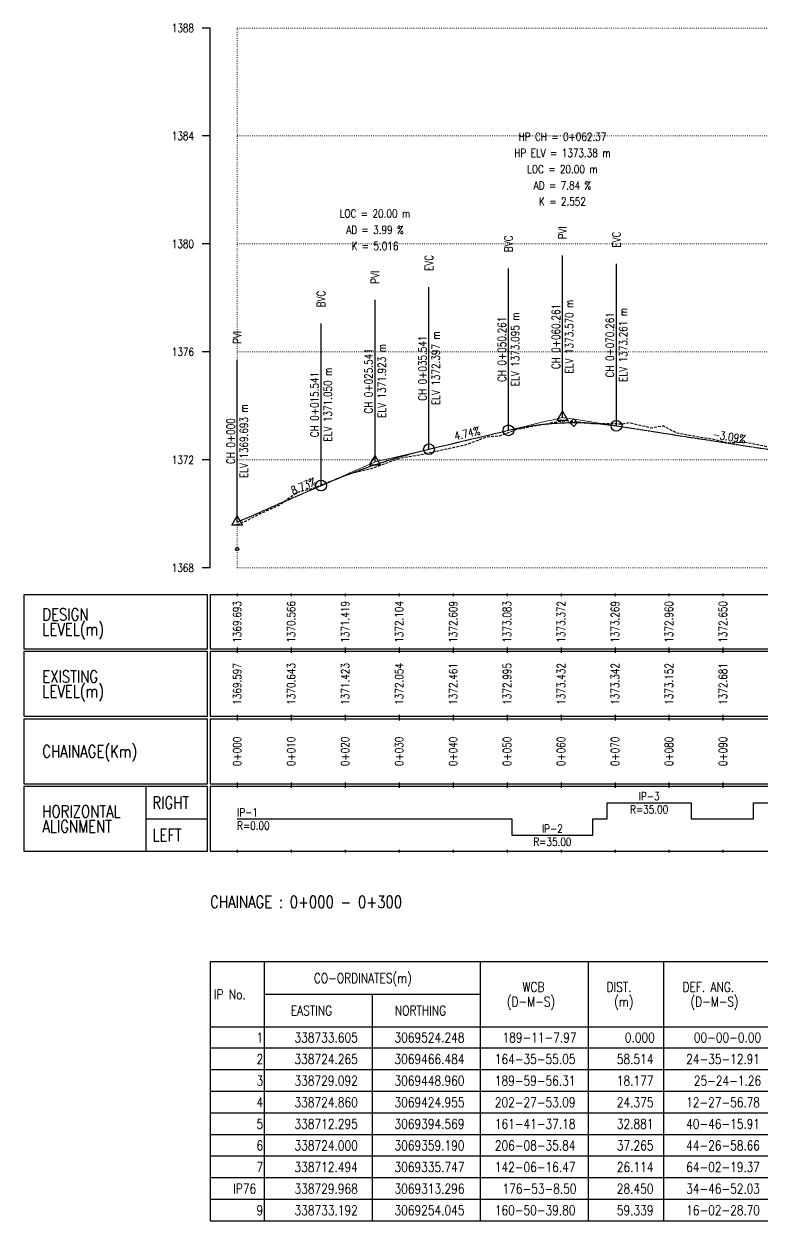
# Model space of a CAD drawing. Extents: x 337736 to 342003, y 3067251 to 3069533.
# Drawn here: x 337736.4 to 337872.9, y 3067266.7 to 3067488.5 of the extents above; entities that cross this region are included whole.
import ezdxf
from ezdxf.enums import TextEntityAlignment as Align

# ---------------------------------------------------------------- set-up
doc = ezdxf.new("R2010")
doc.units = 0
doc.header["$MEASUREMENT"] = 0
for name, pattern in [('Center', [2, 1.25, -0.25, 0.25, -0.25]), ('Dashed', [0.75, 0.5, -0.25]), ('Dot', [0.25, 0, -0.25])]:
    doc.linetypes.add(name, pattern=pattern)
for name, color, linetype, lineweight in [('Chainage Range', 7, 'Continuous', 25), ('Grids', 9, 'Dot', 13), ('PipeCulvert', 6, 'Continuous', 30), ('Vertical Alignment', 5, 'Center', 30), ('VIP Line', 2, 'Continuous', 5)]:
    doc.layers.add(name, color=color, linetype=linetype, lineweight=lineweight)
for name, color, linetype in [('Chainage_TXT', 7, 'Continuous'), ('DesignRL_TXT', 5, 'Continuous'), ('ExistRL_TXT', 3, 'Continuous'), ('GL', 3, 'Dashed'), ('Grade Text', 7, 'Continuous'), ('HC_Data', 7, 'Continuous'), ('HL Point', 2, 'Continuous'), ('Horizontal Alignment', 7, 'Continuous'), ('Scale Line', 1, 'Continuous'), ('Title Box Text', 7, 'Continuous'), ('TitleBox', 7, 'Continuous'), ('VIP Mark', 7, 'Continuous')]:
    doc.layers.add(name, color=color, linetype=linetype)
doc.styles.get("Standard").update_dxf_attribs({"font": 'simplex.shx'})

msp = doc.modelspace()

# ---------------------------------------------------------------- linework, layer by layer
at = {"layer": 'GL', "flags": 128}
msp.add_lwpolyline([(337775.87, 3067395.72), (337776.8, 3067396.21), (337777.43, 3067396.38), (337779.16, 3067397.3), (337782.16, 3067398.7), (337782.17, 3067398.71), (337783.42, 3067399.19), (337787.03, 3067401.78), (337789.78, 3067402.43), (337790.3, 3067402.63), (337792.86, 3067403.64), (337795.87, 3067404.85), (337796.47, 3067405.09), (337796.62, 3067405.15), (337800.75, 3067406.16), (337801.06, 3067406.27), (337801.41, 3067406.39), (337806.01, 3067408.06), (337810.46, 3067408.83), (337810.96, 3067408.97), (337815.07, 3067409.86), (337815.87, 3067410.04), (337818.15, 3067410.54), (337822.18, 3067412), (337824.5, 3067412.2), (337827.19, 3067413.2), (337827.81, 3067413.44), (337828.65, 3067413.57), (337831.34, 3067414.13), (337833.44, 3067414.41), (337834.16, 3067414.66), (337834.4, 3067414.73), (337835.87, 3067414.89), (337836.13, 3067414.92), (337836.79, 3067415), (337836.85, 3067415), (337837.43, 3067414.93), (337841.51, 3067414.5), (337841.54, 3067414.49), (337841.7, 3067414.49), (337847.4, 3067414.43), (337848.53, 3067414.65), (337852.5, 3067413.69), (337853.79, 3067413.88), (337854.87, 3067414.06), (337855.87, 3067413.49), (337857.16, 3067412.79), (337862.14, 3067411.87), (337863.81, 3067411.64), (337864.85, 3067411.37), (337866.82, 3067410.92), (337869.99, 3067411.03), (337875.87, 3067409.86), (337876.83, 3067409.69), (337876.96, 3067409.67), (337877, 3067409.65), (337877.03, 3067409.66), (337877.12, 3067409.62), (337881.45, 3067408.55), (337884.06, 3067408.86), (337886.34, 3067407.53), (337888, 3067407.27), (337890.01, 3067407.86), (337893.62, 3067406.67), (337894.91, 3067406.59), (337895.87, 3067406.62), (337897.56, 3067406.68), (337901.37, 3067406.79), (337903.42, 3067406.55), (337907.22, 3067406.29), (337907.6, 3067406.27), (337910.14, 3067406.41), (337912.89, 3067406.17), (337915.87, 3067406.04), (337916.21, 3067406.03), (337919.82, 3067406.25), (337919.83, 3067405.91), (337921.89, 3067405.88), (337925.85, 3067405.88), (337927.76, 3067406), (337929.7, 3067406.16), (337932.88, 3067404.78), (337933.12, 3067404.76), (337933.36, 3067404.7), (337935.87, 3067404.73), (337938.3, 3067404.69), (337940.42, 3067404.26), (337941.62, 3067404.23), (337941.78, 3067404.28), (337941.88, 3067404.24), (337942.11, 3067404.25), (337945.47, 3067404.49), (337945.93, 3067404.35), (337947.76, 3067404.39), (337948.46, 3067404.42), (337948.84, 3067404.4), (337952.27, 3067404.38), (337953.71, 3067404.32), (337954.49, 3067404.3), (337955.87, 3067404.39), (337955.98, 3067404.4), (337956.81, 3067404.46), (337959.8, 3067404.2), (337960.03, 3067404.15), (337960.13, 3067404.11), (337962.66, 3067403.44), (337966.08, 3067402.55), (337966.29, 3067402.51), (337967.81, 3067402.41), (337969.3, 3067402.1), (337971.01, 3067401.35), (337971.92, 3067401.11), (337973.58, 3067401.22), (337974.9, 3067401.34), (337975.83, 3067401.34), (337975.87, 3067401.32), (337976.25, 3067401.17), (337977.81, 3067401.22), (337978.75, 3067401.43), (337981.49, 3067401.27), (337982.9, 3067401.37), (337983.66, 3067401.38), (337983.86, 3067401.39), (337988.2, 3067401.99), (337989.1, 3067402), (337990.44, 3067402.37), (337994.19, 3067402.89), (337994.77, 3067403.11), (337995.87, 3067403.75), (337996.33, 3067404.02), (337998.89, 3067404.31), (338000.33, 3067404.89), (338002.16, 3067405.38), (338005.02, 3067406.08), (338005.81, 3067406.23), (338007.01, 3067406.48), (338010.07, 3067407.52), (338010.13, 3067407.53), (338010.73, 3067407.65), (338010.9, 3067407.71), (338011.88, 3067408.06), (338014.71, 3067409.09), (338014.71, 3067409.1), (338015.11, 3067409.15), (338015.28, 3067409.19), (338015.84, 3067409.32), (338015.87, 3067409.33), (338019.82, 3067410.4), (338020.18, 3067410.46), (338022.75, 3067410.99), (338023.46, 3067411.05), (338026.66, 3067411.34), (338027.07, 3067411.37), (338027.76, 3067411.38), (338030.61, 3067411.71), (338030.78, 3067411.73), (338032.3, 3067411.59), (338033.16, 3067411.53), (338035.12, 3067411.4), (338035.87, 3067411.36), (338036.56, 3067411.33), (338039.04, 3067411.5), (338041.6, 3067411.14), (338043.02, 3067411.05), (338044.22, 3067411.08), (338049.41, 3067409.61), (338050.35, 3067409.37), (338051.57, 3067409.2), (338053.94, 3067409.27), (338055.87, 3067408.2), (338056.86, 3067407.65), (338057.56, 3067407.31), (338059.93, 3067406.94), (338061.73, 3067406.72), (338063.8, 3067405.5), (338064.8, 3067405.2), (338066.56, 3067405.24), (338068.31, 3067404.64), (338069.48, 3067404.4), (338070.55, 3067404.12), (338071.01, 3067404.13), (338074.22, 3067403.54), (338075.87, 3067403.24)], dxfattribs=at)
at = {"layer": 'Grids'}
for p, q in [((337775.87, 3067487.73), (338075.87, 3067487.73)), ((337775.87, 3067387.73), (337775.87, 3067487.73)), ((337775.87, 3067467.73), (338075.87, 3067467.73)), ((337775.87, 3067447.73), (338075.87, 3067447.73)), ((337775.87, 3067427.73), (338075.87, 3067427.73)), ((337775.87, 3067407.73), (338075.87, 3067407.73)), ((337775.87, 3067387.73), (338075.87, 3067387.73))]:
    msp.add_line(p, q, dxfattribs=at)
at = {"layer": 'HC_Data'}
for p, q in [((337780.87, 3067314.73), (337780.87, 3067302.73)), ((337820.87, 3067314.73), (337820.87, 3067302.73)), ((337840.87, 3067314.73), (337840.87, 3067302.73)), ((337854.87, 3067314.73), (337854.87, 3067302.73)), ((337820.87, 3067308.73), (337780.87, 3067308.73)), ((337800.87, 3067308.73), (337800.87, 3067302.73)), ((337770.87, 3067302.73), (337770.87, 3067266.73)), ((337780.87, 3067302.73), (337780.87, 3067266.73)), ((337800.87, 3067302.73), (337800.87, 3067266.73)), ((337820.87, 3067302.73), (337820.87, 3067266.73)), ((337840.87, 3067302.73), (337840.87, 3067266.73)), ((337854.87, 3067302.73), (337854.87, 3067266.73)), ((338002.87, 3067298.73), (337770.87, 3067298.73)), ((338002.87, 3067294.73), (337770.87, 3067294.73)), ((338002.87, 3067290.73), (337770.87, 3067290.73)), ((338002.87, 3067286.73), (337770.87, 3067286.73)), ((338002.87, 3067282.73), (337770.87, 3067282.73)), ((338002.87, 3067278.73), (337770.87, 3067278.73)), ((338002.87, 3067274.73), (337770.87, 3067274.73)), ((338002.87, 3067270.73), (337770.87, 3067270.73)), ((338002.87, 3067266.73), (337770.87, 3067266.73))]:
    msp.add_line(p, q, dxfattribs=at)
msp.add_lwpolyline([(337770.87, 3067314.73), (337770.87, 3067302.73), (338002.87, 3067302.73), (338002.87, 3067314.73), (337770.87, 3067314.73)], dxfattribs=at)
at = {"layer": 'HL Point'}
msp.add_lwpolyline([(337837.53, 3067414.65), (337838.24, 3067415.36), (337838.95, 3067414.65), (337838.24, 3067413.94), (337837.53, 3067414.65)], dxfattribs=at)
at = {"layer": 'Horizontal Alignment'}
msp.add_lwpolyline([(337775.87, 3067341.23), (337826.76, 3067341.23), (337826.76, 3067338.23), (337841.78, 3067338.23), (337841.78, 3067341.23), (337844.44, 3067341.23), (337844.44, 3067344.23), (337859.95, 3067344.23), (337859.95, 3067341.23), (337871.53, 3067341.23), (337871.53, 3067344.23), (337881.32, 3067344.23)], dxfattribs=at)
at = {"layer": 'PipeCulvert'}
msp.add_circle((337775.87, 3067391.2), 0.3, dxfattribs=at)
at = {"layer": 'Scale Line'}
for p, q in [((337770.87, 3067487.73), (337769.37, 3067487.73)), ((337770.87, 3067387.73), (337770.87, 3067487.73)), ((337770.87, 3067467.73), (337769.37, 3067467.73)), ((337770.87, 3067447.73), (337769.37, 3067447.73)), ((337770.87, 3067427.73), (337769.37, 3067427.73)), ((337770.87, 3067407.73), (337769.37, 3067407.73)), ((337770.87, 3067387.73), (337769.37, 3067387.73))]:
    msp.add_line(p, q, dxfattribs=at)
at = {"layer": 'TitleBox'}
for p, q in [((337775.87, 3067382.98), (337775.87, 3067382.48)), ((337785.87, 3067382.98), (337785.87, 3067382.48)), ((337795.87, 3067382.98), (337795.87, 3067382.48)), ((337805.87, 3067382.98), (337805.87, 3067382.48)), ((337815.87, 3067382.98), (337815.87, 3067382.48)), ((337825.87, 3067382.98), (337825.87, 3067382.48)), ((337835.87, 3067382.98), (337835.87, 3067382.48)), ((337845.87, 3067382.98), (337845.87, 3067382.48)), ((337855.87, 3067382.98), (337855.87, 3067382.48)), ((337865.87, 3067382.98), (337865.87, 3067382.48)), ((337775.87, 3067372.98), (337775.87, 3067372.48)), ((337775.87, 3067372.48), (337775.87, 3067371.98)), ((337785.87, 3067372.98), (337785.87, 3067372.48)), ((337785.87, 3067372.48), (337785.87, 3067371.98)), ((337795.87, 3067372.98), (337795.87, 3067372.48)), ((337795.87, 3067372.48), (337795.87, 3067371.98)), ((337805.87, 3067372.98), (337805.87, 3067372.48)), ((337805.87, 3067372.48), (337805.87, 3067371.98)), ((337815.87, 3067372.98), (337815.87, 3067372.48)), ((337815.87, 3067372.48), (337815.87, 3067371.98)), ((337825.87, 3067372.98), (337825.87, 3067372.48)), ((337825.87, 3067372.48), (337825.87, 3067371.98)), ((337835.87, 3067372.98), (337835.87, 3067372.48)), ((337835.87, 3067372.48), (337835.87, 3067371.98)), ((337845.87, 3067372.98), (337845.87, 3067372.48)), ((337845.87, 3067372.48), (337845.87, 3067371.98)), ((337855.87, 3067372.98), (337855.87, 3067372.48)), ((337855.87, 3067372.48), (337855.87, 3067371.98)), ((337865.87, 3067372.98), (337865.87, 3067372.48)), ((337865.87, 3067372.48), (337865.87, 3067371.98)), ((337775.87, 3067360.48), (337775.87, 3067359.98)), ((337775.87, 3067359.98), (337775.87, 3067359.48)), ((337785.87, 3067360.48), (337785.87, 3067359.98)), ((337785.87, 3067359.98), (337785.87, 3067359.48)), ((337795.87, 3067360.48), (337795.87, 3067359.98)), ((337795.87, 3067359.98), (337795.87, 3067359.48)), ((337805.87, 3067360.48), (337805.87, 3067359.98)), ((337805.87, 3067359.98), (337805.87, 3067359.48)), ((337815.87, 3067360.48), (337815.87, 3067359.98)), ((337815.87, 3067359.98), (337815.87, 3067359.48)), ((337825.87, 3067360.48), (337825.87, 3067359.98)), ((337825.87, 3067359.98), (337825.87, 3067359.48)), ((337835.87, 3067360.48), (337835.87, 3067359.98)), ((337835.87, 3067359.98), (337835.87, 3067359.48)), ((337845.87, 3067360.48), (337845.87, 3067359.98)), ((337845.87, 3067359.98), (337845.87, 3067359.48)), ((337855.87, 3067360.48), (337855.87, 3067359.98)), ((337855.87, 3067359.98), (337855.87, 3067359.48)), ((337865.87, 3067360.48), (337865.87, 3067359.98)), ((337865.87, 3067359.98), (337865.87, 3067359.48)), ((337759.04, 3067335.23), (337759.04, 3067347.23)), ((337775.87, 3067347.98), (337775.87, 3067347.48)), ((337775.87, 3067347.48), (337775.87, 3067346.98)), ((337785.87, 3067347.98), (337785.87, 3067347.48)), ((337785.87, 3067347.48), (337785.87, 3067346.98)), ((337795.87, 3067347.98), (337795.87, 3067347.48)), ((337795.87, 3067347.48), (337795.87, 3067346.98)), ((337805.87, 3067347.98), (337805.87, 3067347.48)), ((337805.87, 3067347.48), (337805.87, 3067346.98)), ((337815.87, 3067347.98), (337815.87, 3067347.48)), ((337815.87, 3067347.48), (337815.87, 3067346.98)), ((337825.87, 3067347.98), (337825.87, 3067347.48)), ((337825.87, 3067347.48), (337825.87, 3067346.98)), ((337835.87, 3067347.98), (337835.87, 3067347.48)), ((337835.87, 3067347.48), (337835.87, 3067346.98)), ((337845.87, 3067347.98), (337845.87, 3067347.48)), ((337845.87, 3067347.48), (337845.87, 3067346.98)), ((337855.87, 3067347.98), (337855.87, 3067347.48)), ((337855.87, 3067347.48), (337855.87, 3067346.98)), ((337865.87, 3067347.98), (337865.87, 3067347.48)), ((337865.87, 3067347.48), (337865.87, 3067346.98)), ((337759.04, 3067341.23), (337770.37, 3067341.23)), ((337775.87, 3067335.48), (337775.87, 3067334.98)), ((337785.87, 3067335.48), (337785.87, 3067334.98)), ((337795.87, 3067335.48), (337795.87, 3067334.98)), ((337805.87, 3067335.48), (337805.87, 3067334.98)), ((337815.87, 3067335.48), (337815.87, 3067334.98)), ((337825.87, 3067335.48), (337825.87, 3067334.98)), ((337835.87, 3067335.48), (337835.87, 3067334.98)), ((337845.87, 3067335.48), (337845.87, 3067334.98)), ((337855.87, 3067335.48), (337855.87, 3067334.98)), ((337865.87, 3067335.48), (337865.87, 3067334.98))]:
    msp.add_line(p, q, dxfattribs=at)
for points in [[(337770.37, 3067382.73), (337736.37, 3067382.73), (337736.37, 3067372.73), (337770.37, 3067372.73)], [(337770.87, 3067372.73), (338080.87, 3067372.73), (338080.87, 3067382.73), (337770.87, 3067382.73)], [(337770.37, 3067372.23), (337736.37, 3067372.23), (337736.37, 3067360.23), (337770.37, 3067360.23)], [(337770.87, 3067360.23), (338080.87, 3067360.23), (338080.87, 3067372.23), (337770.87, 3067372.23)], [(337770.37, 3067359.73), (337736.37, 3067359.73), (337736.37, 3067347.73), (337770.37, 3067347.73)], [(337770.87, 3067347.73), (338080.87, 3067347.73), (338080.87, 3067359.73), (337770.87, 3067359.73)], [(337770.37, 3067347.23), (337736.37, 3067347.23), (337736.37, 3067335.23), (337770.37, 3067335.23)], [(337770.87, 3067335.23), (338080.87, 3067335.23), (338080.87, 3067347.23), (337770.87, 3067347.23)]]:
    msp.add_lwpolyline(points, close=True, dxfattribs=at)
at = {"layer": 'Vertical Alignment'}
msp.add_lwpolyline([(337775.87, 3067396.2), (337776.8, 3067396.6), (337777.43, 3067396.88), (337779.16, 3067397.63), (337782.16, 3067398.95), (337782.17, 3067398.95), (337783.42, 3067399.5), (337787.03, 3067401.07), (337789.78, 3067402.27), (337790.3, 3067402.5), (337791.41, 3067402.98), (337791.91, 3067403.2), (337792.41, 3067403.41), (337792.91, 3067403.63), (337793.41, 3067403.84), (337793.91, 3067404.04), (337794.41, 3067404.25), (337794.91, 3067404.45), (337795.41, 3067404.65), (337795.91, 3067404.85), (337796.41, 3067405.04), (337796.91, 3067405.23), (337797.41, 3067405.42), (337797.91, 3067405.61), (337798.41, 3067405.79), (337798.91, 3067405.98), (337799.41, 3067406.16), (337799.91, 3067406.33), (337800.41, 3067406.51), (337800.91, 3067406.68), (337801.41, 3067406.85), (337801.91, 3067407.02), (337802.41, 3067407.18), (337802.91, 3067407.34), (337803.41, 3067407.5), (337803.91, 3067407.66), (337804.41, 3067407.82), (337804.91, 3067407.97), (337805.41, 3067408.12), (337805.91, 3067408.27), (337806.41, 3067408.41), (337806.91, 3067408.55), (337807.41, 3067408.69), (337807.91, 3067408.83), (337808.41, 3067408.96), (337808.91, 3067409.1), (337809.41, 3067409.23), (337809.91, 3067409.35), (337810.41, 3067409.48), (337810.91, 3067409.6), (337811.41, 3067409.72), (337811.41, 3067409.72), (337815.07, 3067410.59), (337815.87, 3067410.78), (337818.15, 3067411.32), (337822.18, 3067412.28), (337824.5, 3067412.83), (337826.13, 3067413.21), (337826.63, 3067413.33), (337827.13, 3067413.44), (337827.63, 3067413.55), (337828.13, 3067413.65), (337828.63, 3067413.74), (337829.13, 3067413.84), (337829.63, 3067413.92), (337830.13, 3067414), (337830.63, 3067414.08), (337831.13, 3067414.15), (337831.63, 3067414.22), (337832.13, 3067414.28), (337832.63, 3067414.34), (337833.13, 3067414.39), (337833.63, 3067414.44), (337834.13, 3067414.48), (337834.63, 3067414.52), (337835.13, 3067414.55), (337835.63, 3067414.58), (337836.13, 3067414.6), (337836.63, 3067414.62), (337837.13, 3067414.64), (337837.63, 3067414.64), (337838.13, 3067414.65), (337838.63, 3067414.65), (337839.13, 3067414.64), (337839.63, 3067414.63), (337840.13, 3067414.61), (337840.63, 3067414.59), (337841.13, 3067414.57), (337841.63, 3067414.54), (337842.13, 3067414.5), (337842.63, 3067414.46), (337843.13, 3067414.41), (337843.63, 3067414.36), (337844.13, 3067414.31), (337844.63, 3067414.25), (337845.13, 3067414.18), (337845.63, 3067414.11), (337846.13, 3067414.04), (337846.13, 3067414.04), (337847.4, 3067413.84), (337848.53, 3067413.67), (337852.5, 3067413.05), (337853.79, 3067412.85), (337854.87, 3067412.69), (337855.87, 3067412.53), (337857.16, 3067412.33), (337862.14, 3067411.56), (337863.81, 3067411.3), (337864.85, 3067411.14), (337866.82, 3067410.84), (337869.99, 3067410.35), (337875.87, 3067409.44)], dxfattribs=at)
at = {"layer": 'VIP Line'}
msp.add_lwpolyline([(337775.87, 3067396.2), (337776.8, 3067396.6), (337777.43, 3067396.88), (337779.16, 3067397.63), (337782.16, 3067398.95), (337782.17, 3067398.95), (337783.42, 3067399.5), (337787.03, 3067401.07), (337789.78, 3067402.27), (337790.3, 3067402.5), (337792.86, 3067403.62), (337795.87, 3067404.93), (337796.47, 3067405.19), (337796.62, 3067405.26), (337800.75, 3067407.06), (337801.06, 3067407.2), (337801.41, 3067407.35), (337806.01, 3067408.44), (337810.46, 3067409.5), (337810.96, 3067409.61), (337815.07, 3067410.59), (337815.87, 3067410.78), (337818.15, 3067411.32), (337822.18, 3067412.28), (337824.5, 3067412.83), (337827.19, 3067413.46), (337827.81, 3067413.61), (337828.65, 3067413.81), (337831.34, 3067414.45), (337833.44, 3067414.95), (337834.16, 3067415.12), (337834.4, 3067415.17), (337835.87, 3067415.52), (337836.13, 3067415.58), (337836.79, 3067415.48), (337836.85, 3067415.47), (337837.43, 3067415.38), (337841.51, 3067414.75), (337841.54, 3067414.75), (337841.7, 3067414.72), (337847.4, 3067413.84), (337848.53, 3067413.67), (337852.5, 3067413.05), (337853.79, 3067412.85), (337854.87, 3067412.69), (337855.87, 3067412.53), (337857.16, 3067412.33), (337862.14, 3067411.56), (337863.81, 3067411.3), (337864.85, 3067411.14), (337866.82, 3067410.84), (337869.99, 3067410.35), (337875.87, 3067409.44)], dxfattribs=at)
at = {"layer": 'VIP Mark'}
for p, q in [((337836.13, 3067415.58), (337836.13, 3067445.58)), ((337846.13, 3067414.04), (337846.13, 3067444.04)), ((337826.13, 3067413.21), (337826.13, 3067443.21)), ((337811.41, 3067409.72), (337811.41, 3067439.72)), ((337801.41, 3067407.35), (337801.41, 3067437.35)), ((337791.41, 3067402.98), (337791.41, 3067432.98)), ((337775.87, 3067396.2), (337775.87, 3067426.2))]:
    msp.add_line(p, q, dxfattribs=at)
for points in [[(337835.13, 3067415.01), (337836.13, 3067416.74), (337837.13, 3067415.01), (337835.13, 3067415.01)], [(337800.41, 3067406.77), (337801.41, 3067408.5), (337802.41, 3067406.77), (337800.41, 3067406.77)], [(337774.87, 3067395.62), (337775.87, 3067397.35), (337776.87, 3067395.62), (337774.87, 3067395.62)]]:
    msp.add_lwpolyline(points, dxfattribs=at)
for centre in [(337846.13, 3067414.04), (337826.13, 3067413.21), (337811.41, 3067409.72), (337791.41, 3067402.98)]:
    msp.add_circle(centre, 1, dxfattribs=at)

# ---------------------------------------------------------------- texts
at = {"width": 0.8}
for s, p in [('1388', (337767.87, 3067487.73)), ('1384', (337767.87, 3067467.73)), ('1380', (337767.87, 3067447.73)), ('1376', (337767.87, 3067427.73)), ('1372', (337767.87, 3067407.73)), ('1368', (337767.87, 3067387.73))]:
    msp.add_text(s, height=1.5, dxfattribs=at).set_placement(p, align=Align.MIDDLE_RIGHT)
at = {"layer": 'Chainage Range', "width": 0.8}
msp.add_text('CHAINAGE : 0+000 - 0+300', height=2.25, dxfattribs=at).set_placement((337770.87, 3067324.73))
at = {"layer": 'Chainage_TXT', "width": 0.8}
for s, p in [('0+000', (337775.87, 3067353.73)), ('0+010', (337785.87, 3067353.73)), ('0+020', (337795.87, 3067353.73)), ('0+030', (337805.87, 3067353.73)), ('0+040', (337815.87, 3067353.73)), ('0+050', (337825.87, 3067353.73)), ('0+060', (337835.87, 3067353.73)), ('0+070', (337845.87, 3067353.73)), ('0+080', (337855.87, 3067353.73)), ('0+090', (337865.87, 3067353.73))]:
    msp.add_text(s, height=1.5, rotation=90, dxfattribs=at).set_placement(p, align=Align.MIDDLE_CENTER)
at = {"layer": 'DesignRL_TXT', "width": 0.8}
for s, p in [('1369.693', (337775.87, 3067377.73)), ('1370.566', (337785.87, 3067377.73)), ('1371.419', (337795.87, 3067377.73)), ('1372.104', (337805.87, 3067377.73)), ('1372.609', (337815.87, 3067377.73)), ('1373.083', (337825.87, 3067377.73)), ('1373.372', (337835.87, 3067377.73)), ('1373.269', (337845.87, 3067377.73)), ('1372.960', (337855.87, 3067377.73)), ('1372.650', (337865.87, 3067377.73))]:
    msp.add_text(s, height=1.5, rotation=90, dxfattribs=at).set_placement(p, align=Align.MIDDLE_CENTER)
at = {"layer": 'ExistRL_TXT', "width": 0.8}
for s, p in [('1369.597', (337775.87, 3067366.23)), ('1370.643', (337785.87, 3067366.23)), ('1371.423', (337795.87, 3067366.23)), ('1372.054', (337805.87, 3067366.23)), ('1372.461', (337815.87, 3067366.23)), ('1372.995', (337825.87, 3067366.23)), ('1373.432', (337835.87, 3067366.23)), ('1373.342', (337845.87, 3067366.23)), ('1373.152', (337855.87, 3067366.23)), ('1372.681', (337865.87, 3067366.23))]:
    msp.add_text(s, height=1.5, rotation=90, dxfattribs=at).set_placement(p, align=Align.MIDDLE_CENTER)
at = {"layer": 'Grade Text', "width": 0.8}
for s, rotation, p in [('4.74%', 13.3444, (337818.77, 3067411.47)), ('-3.09%', 351.2123, (337866.85, 3067410.84)), ('8.73%', 23.5844, (337788.64, 3067401.77))]:
    msp.add_text(s, height=1.5, rotation=rotation, dxfattribs=at).set_placement(p, align=Align.BOTTOM_CENTER)
at = {"layer": 'HC_Data', "width": 0.8}
for s, p in [('CO-ORDINATES(m)', (337790.07, 3067310.83)), ('WCB', (337828.71, 3067309.18)), ('DIST.', (337844.27, 3067309.18)), ('DEF. ANG.', (337858.39, 3067309.18)), ('IP No.', (337771.55, 3067307.83)), ('(D-M-S)', (337825.83, 3067306.48)), ('(m)', (337845.71, 3067306.48)), ('(D-M-S)', (337859.83, 3067306.48)), ('EASTING', (337785.83, 3067304.83)), ('NORTHING', (337805.11, 3067304.83)), ('1', (337779.43, 3067299.83)), ('338733.605', (337786.47, 3067299.83)), ('3069524.248', (337805.03, 3067299.83)), ('189-11-7.97', (337825.03, 3067299.83)), ('0.000', (337847.67, 3067299.83)), ('00-00-0.00', (337860.47, 3067299.83)), ('2', (337779.43, 3067295.83)), ('338724.265', (337786.47, 3067295.83)), ('3069466.484', (337805.03, 3067295.83)), ('164-35-55.05', (337823.59, 3067295.83)), ('58.514', (337846.23, 3067295.83)), ('24-35-12.91', (337859.03, 3067295.83)), ('3', (337779.43, 3067291.83)), ('338729.092', (337786.47, 3067291.83)), ('3069448.960', (337805.03, 3067291.83)), ('189-59-56.31', (337823.59, 3067291.83)), ('18.177', (337846.23, 3067291.83)), ('25-24-1.26', (337860.47, 3067291.83)), ('4', (337779.43, 3067287.83)), ('338724.860', (337786.47, 3067287.83)), ('3069424.955', (337805.03, 3067287.83)), ('202-27-53.09', (337823.59, 3067287.83)), ('24.375', (337846.23, 3067287.83)), ('12-27-56.78', (337859.03, 3067287.83)), ('5', (337779.43, 3067283.83)), ('338712.295', (337786.47, 3067283.83)), ('3069394.569', (337805.03, 3067283.83)), ('161-41-37.18', (337823.59, 3067283.83)), ('32.881', (337846.23, 3067283.83)), ('40-46-15.91', (337859.03, 3067283.83)), ('6', (337779.43, 3067279.83)), ('338724.000', (337786.47, 3067279.83)), ('3069359.190', (337805.03, 3067279.83)), ('206-08-35.84', (337823.59, 3067279.83)), ('37.265', (337846.23, 3067279.83)), ('44-26-58.66', (337859.03, 3067279.83)), ('7', (337779.43, 3067275.83)), ('338712.494', (337786.47, 3067275.83)), ('3069335.747', (337805.03, 3067275.83)), ('142-06-16.47', (337823.59, 3067275.83)), ('26.114', (337846.23, 3067275.83)), ('64-02-19.37', (337859.03, 3067275.83)), ('IP76', (337775.11, 3067271.83)), ('338729.968', (337786.47, 3067271.83)), ('3069313.296', (337805.03, 3067271.83)), ('176-53-8.50', (337825.03, 3067271.83)), ('28.450', (337846.23, 3067271.83)), ('34-46-52.03', (337859.03, 3067271.83)), ('9', (337779.43, 3067267.83)), ('338733.192', (337786.47, 3067267.83)), ('3069254.045', (337805.03, 3067267.83)), ('160-50-39.80', (337823.59, 3067267.83)), ('59.339', (337846.23, 3067267.83)), ('16-02-28.70', (337859.03, 3067267.83))]:
    msp.add_text(s, height=1.8, dxfattribs=at).set_placement(p)
at = {"layer": 'Horizontal Alignment', "width": 0.8}
for s, p in [('IP-3', (337852.2, 3067344.23)), ('IP-2', (337834.27, 3067338.23))]:
    msp.add_text(s, height=1.5, dxfattribs=at).set_placement(p, align=Align.BOTTOM_CENTER)
for p in [(337852.2, 3067343.73), (337834.27, 3067337.73)]:
    msp.add_text('R=35.00', height=1.5, dxfattribs=at).set_placement(p, align=Align.TOP_CENTER)
msp.add_text('IP-1', height=1.5, dxfattribs=at).set_placement((337775.87, 3067341.23), align=Align.BOTTOM_LEFT)
msp.add_text('R=0.00', height=1.5, dxfattribs=at).set_placement((337775.87, 3067340.73), align=Align.TOP_LEFT)
at = {"layer": 'Title Box Text', "width": 0.8}
for s, p in [('DESIGN', (337739.77, 3067377.98)), ('LEVEL(m)', (337739.77, 3067375.23)), ('EXISTING', (337739.77, 3067366.48)), ('LEVEL(m)', (337739.77, 3067363.73)), ('CHAINAGE(Km)', (337739.77, 3067352.61)), ('HORIZONTAL', (337739.77, 3067341.48)), ('RIGHT', (337760.17, 3067343.11)), ('ALIGNMENT', (337739.77, 3067338.73)), ('LEFT', (337760.17, 3067337.11))]:
    msp.add_text(s, height=2.25, dxfattribs=at).set_placement(p)
at = {"layer": 'VIP Mark', "width": 0.8}
for s, p in [('HP CH = 0+062.37', (337836.13, 3067467.58)), ('HP ELV = 1373.38 m', (337836.13, 3067464.58)), ('LOC = 20.00 m', (337836.13, 3067461.58)), ('AD = 7.84 %', (337836.13, 3067458.58)), ('K = 2.552', (337836.13, 3067455.58)), ('LOC = 20.00 m', (337801.41, 3067453.35)), ('AD = 3.99 %', (337801.41, 3067450.35)), ('K = 5.016', (337801.41, 3067447.35))]:
    msp.add_text(s, height=1.5, dxfattribs=at).set_placement(p, align=Align.MIDDLE_CENTER)
for s, p in [('PVI', (337836.13, 3067448.58)), ('BVC', (337826.13, 3067446.21)), ('EVC', (337846.13, 3067447.04)), ('EVC', (337811.41, 3067442.72)), ('PVI', (337801.41, 3067440.35)), ('BVC', (337791.41, 3067435.98)), ('PVI', (337775.87, 3067429.2))]:
    msp.add_text(s, height=1.5, rotation=90, dxfattribs=at).set_placement(p, align=Align.MIDDLE_LEFT)
for s, p in [('ELV 1373.570 m', (337836.63, 3067430.58)), ('ELV 1373.095 m', (337826.63, 3067428.21)), ('ELV 1373.261 m', (337846.63, 3067429.04)), ('ELV 1372.397 m', (337811.91, 3067424.72)), ('ELV 1371.923 m', (337801.91, 3067422.35)), ('ELV 1371.050 m', (337791.91, 3067417.98)), ('ELV 1369.693 m', (337776.37, 3067411.2))]:
    msp.add_text(s, height=1.5, rotation=90, dxfattribs=at).set_placement(p, align=Align.TOP_CENTER)
for s, p in [('CH 0+060.261', (337836.13, 3067430.58)), ('CH 0+070.261', (337846.13, 3067429.04)), ('CH 0+050.261', (337826.13, 3067428.21)), ('CH 0+035.541', (337811.41, 3067424.72)), ('CH 0+025.541', (337801.41, 3067422.35)), ('CH 0+015.541', (337791.41, 3067417.98)), ('CH 0+000', (337775.87, 3067411.2))]:
    msp.add_text(s, height=1.5, rotation=90, dxfattribs=at).set_placement(p, align=Align.BOTTOM_CENTER)

doc.saveas('drawing.dxf')
